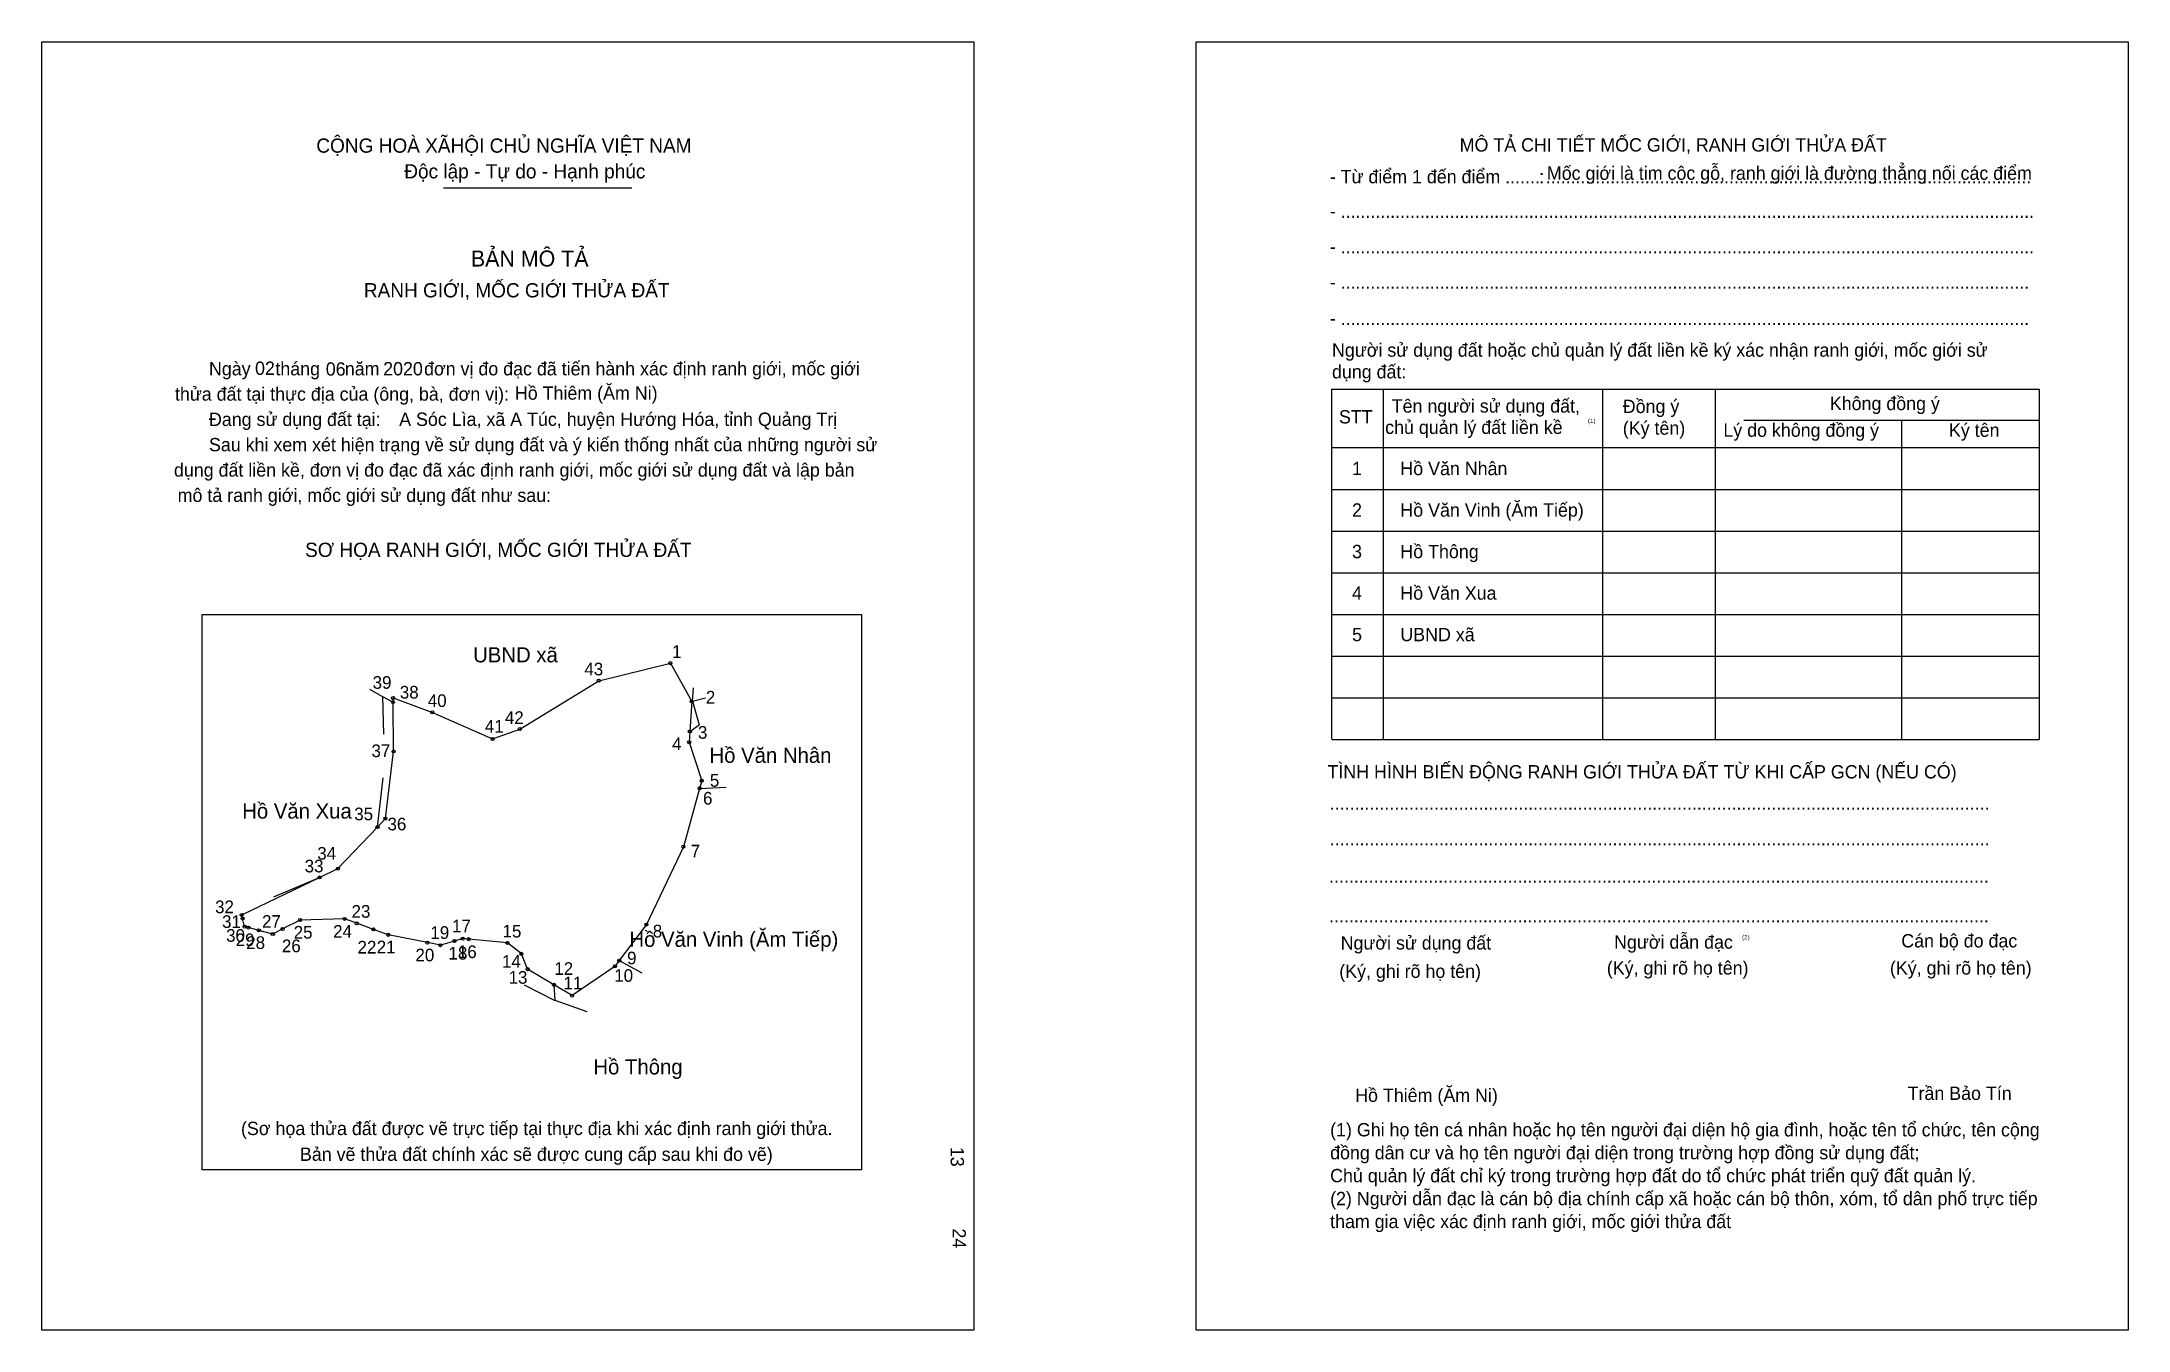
# Model space of a CAD drawing. Extents: x 551238 to 551957, y 1821068 to 1821513.
import ezdxf

# ---------------------------------------------------------------- set-up
doc = ezdxf.new("R2010")
doc.units = 0
for name, color, linetype in [('bmtKhungInTrang1', 7, 'Continuous'), ('bmtKhungInTrang2', 7, 'Continuous'), ('bmtNoiDung', 7, 'Continuous'), ('bmtTemplate', 7, 'Continuous'), ('CanhThua', 7, 'Continuous'), ('MocDinhThua', 7, 'Continuous'), ('RauThua', 7, 'Continuous'), ('SoHieuDinhThua', 7, 'Continuous'), ('TenChuLanCan', 7, 'Continuous')]:
    doc.layers.add(name, color=color, linetype=linetype)

msp = doc.modelspace()

# ---------------------------------------------------------------- linework, layer by layer
at = {"layer": 'bmtKhungInTrang1'}
msp.add_lwpolyline([(551237.58, 1821512.6), (551558.91, 1821512.6), (551558.91, 1821068.16), (551237.58, 1821068.16)], close=True, dxfattribs=at)
at = {"layer": 'bmtKhungInTrang2'}
msp.add_lwpolyline([(551635.54, 1821512.6), (551956.87, 1821512.6), (551956.87, 1821068.16), (551635.54, 1821068.16)], close=True, dxfattribs=at)
at = {"layer": 'bmtTemplate'}
for p, q in [((551376.05, 1821462.23), (551441.03, 1821462.23)), ((551700, 1821392.73), (551700, 1821271.9)), ((551775.59, 1821392.73), (551775.59, 1821271.9)), ((551814.48, 1821392.87), (551814.48, 1821271.9)), ((551926.1, 1821392.73), (551926.1, 1821271.9)), ((551824.34, 1821382.08), (551926.1, 1821382.08)), ((551682.38, 1821372.59), (551926.1, 1821372.59)), ((551682.38, 1821358.21), (551926.1, 1821358.21)), ((551682.38, 1821343.82), (551926.1, 1821343.82)), ((551682.38, 1821329.44), (551926.1, 1821329.44)), ((551682.38, 1821315.05), (551926.1, 1821315.05)), ((551682.38, 1821300.67), (551926.1, 1821300.67)), ((551682.38, 1821286.29), (551926.1, 1821286.29)), ((551682.38, 1821271.9), (551926.1, 1821271.9))]:
    msp.add_line(p, q, dxfattribs=at)
for points in [[(551682.22, 1821392.73), (551926.1, 1821392.73)], [(551682.22, 1821392.73), (551682.22, 1821271.9)], [(551878.67, 1821381.94), (551878.67, 1821271.9)]]:
    msp.add_lwpolyline(points, dxfattribs=at)
msp.add_lwpolyline([(551292.87, 1821123.52), (551292.87, 1821315.04), (551520.23, 1821315.04), (551520.23, 1821123.52)], close=True, dxfattribs=at)
at = {"layer": 'CanhThua'}
for p, q in [((551429.58, 1821292.2), (551454.29, 1821298.26)), ((551454.29, 1821298.26), (551461.67, 1821285.06)), ((551402.38, 1821275.55), (551429.58, 1821292.2)), ((551358.71, 1821284.8), (551358.7, 1821286.25)), ((551358.7, 1821286.25), (551372.28, 1821281.28)), ((551358.87, 1821267.8), (551358.71, 1821284.8)), ((551372.28, 1821281.28), (551393.03, 1821272.12)), ((551461.67, 1821285.06), (551461, 1821274.66)), ((551393.03, 1821272.12), (551402.38, 1821275.55)), ((551461, 1821274.66), (551460.77, 1821270.99)), ((551356.08, 1821244.63), (551358.87, 1821267.8)), ((551460.77, 1821270.99), (551465.11, 1821257.72)), ((551464.38, 1821255.08), (551458.77, 1821234.96)), ((551465.11, 1821257.72), (551464.38, 1821255.08)), ((551339.67, 1821227.38), (551353.33, 1821241.74)), ((551353.33, 1821241.74), (551356.08, 1821244.63)), ((551458.77, 1821234.96), (551446.05, 1821208.11)), ((551306.51, 1821211.43), (551333.37, 1821224.35)), ((551333.37, 1821224.35), (551339.67, 1821227.38)), ((551306.82, 1821210.19), (551306.51, 1821211.43)), ((551307.51, 1821207.4), (551306.82, 1821210.19)), ((551326.62, 1821209.66), (551320.63, 1821206.57)), ((551341.98, 1821210.06), (551326.62, 1821209.66)), ((551346.16, 1821208.54), (551341.98, 1821210.06)), ((551308.81, 1821207.06), (551307.51, 1821207.4)), ((551312.46, 1821206.09), (551308.81, 1821207.06)), ((551317.25, 1821204.83), (551312.46, 1821206.09)), ((551320.63, 1821206.57), (551317.25, 1821204.83)), ((551351.92, 1821206.44), (551346.16, 1821208.54)), ((551357.06, 1821204.56), (551351.92, 1821206.44)), ((551370.52, 1821201.88), (551357.06, 1821204.56)), ((551375.03, 1821200.98), (551370.52, 1821201.88)), ((551379.84, 1821202.41), (551375.03, 1821200.98)), ((551382.7, 1821203.26), (551379.84, 1821202.41)), ((551384.71, 1821203.06), (551382.7, 1821203.26)), ((551398.1, 1821201.77), (551384.71, 1821203.06)), ((551446.05, 1821208.11), (551436.67, 1821195.66)), ((551402.96, 1821198), (551398.1, 1821201.77)), ((551405.09, 1821192.71), (551402.96, 1821198)), ((551436.67, 1821195.66), (551435.18, 1821193.68)), ((551414.16, 1821187.31), (551405.09, 1821192.71)), ((551435.18, 1821193.68), (551420.42, 1821183.58)), ((551420.42, 1821183.58), (551414.16, 1821187.31))]:
    msp.add_line(p, q, dxfattribs=at)
at = {"layer": 'MocDinhThua'}
for centre in [(551454.29, 1821298.26), (551429.58, 1821292.2), (551358.7, 1821286.25), (551358.71, 1821284.8), (551372.28, 1821281.28), (551461.67, 1821285.06), (551402.38, 1821275.55), (551461, 1821274.66), (551358.87, 1821267.8), (551393.03, 1821272.12), (551460.77, 1821270.99), (551464.38, 1821255.08), (551465.11, 1821257.72), (551356.08, 1821244.63), (551353.33, 1821241.74), (551458.77, 1821234.96), (551333.37, 1821224.35), (551339.67, 1821227.38), (551306.51, 1821211.43), (551306.82, 1821210.19), (551326.62, 1821209.66), (551341.98, 1821210.06), (551346.16, 1821208.54), (551307.51, 1821207.4), (551308.81, 1821207.06), (551312.46, 1821206.09), (551317.25, 1821204.83), (551320.63, 1821206.57), (551351.92, 1821206.44), (551357.06, 1821204.56), (551370.52, 1821201.88), (551379.84, 1821202.41), (551382.7, 1821203.26), (551384.71, 1821203.06), (551398.1, 1821201.77), (551446.05, 1821208.11), (551375.03, 1821200.98), (551402.96, 1821198), (551436.67, 1821195.66), (551405.09, 1821192.71), (551414.16, 1821187.31), (551435.18, 1821193.68), (551420.42, 1821183.58)]:
    msp.add_circle(centre, 0.524, dxfattribs=at)
at = {"layer": 'RauThua'}
for p, q in [((551350.54, 1821289.33), (551355, 1821286.73)), ((551461.87, 1821285.15), (551462.24, 1821289.8)), ((551355, 1821286.73), (551358.71, 1821284.8)), ((551355, 1821286.73), (551355.36, 1821273.79)), ((551355, 1821286.73), (551358.71, 1821284.8)), ((551461.87, 1821285.15), (551466.41, 1821286.26)), ((551461.87, 1821285.15), (551464.2, 1821276.96)), ((551461.87, 1821285.15), (551464.2, 1821276.96)), ((551461, 1821274.66), (551464.2, 1821276.96)), ((551461, 1821274.66), (551464.2, 1821276.96)), ((551353.33, 1821241.74), (551355.27, 1821258.75)), ((551464.38, 1821255.08), (551473.55, 1821255.53)), ((551317.86, 1821217.74), (551331.14, 1821223.46)), ((551331.14, 1821223.46), (551333.37, 1821224.35)), ((551317.61, 1821217.65), (551317.86, 1821217.74)), ((551436.67, 1821195.66), (551444.4, 1821191.42)), ((551403.95, 1821187.32), (551414.23, 1821182.04)), ((551414.16, 1821187.31), (551414.44, 1821181.97)), ((551414.16, 1821187.31), (551414.44, 1821181.97)), ((551414.23, 1821182.04), (551414.44, 1821181.97)), ((551414.44, 1821181.97), (551425.54, 1821178.06))]:
    msp.add_line(p, q, dxfattribs=at)

# ---------------------------------------------------------------- texts
at = {"layer": 'bmtNoiDung'}
for s, height, p in [('02', 4.598, (551311.12, 1821397.68)), ('06', 4.598, (551335.5, 1821397.42)), ('2020', 4.598, (551355.28, 1821397.52)), ('Hồ Thiêm (Ăm Ni)', 4.5976, (551400.7, 1821389.13)), ('A Sóc Lìa, xã A Túc, huyện Hướng Hóa, tỉnh Quảng Trị', 4.5976, (551360.81, 1821380.09)), ('1', 4.6, (551689.29, 1821363.1)), ('Hồ Văn Nhân ', 4.5976, (551705.94, 1821363.1)), ('2', 4.6, (551689.29, 1821348.78)), ('Hồ Văn Vinh (Ăm Tiếp) ', 4.5976, (551705.94, 1821348.78)), ('3', 4.6, (551689.29, 1821334.47)), ('Hồ Thông ', 4.598, (551705.94, 1821334.47)), ('4', 4.6, (551689.29, 1821320.15)), ('Hồ Văn Xua ', 4.5976, (551705.94, 1821320.15)), ('5', 4.6, (551689.29, 1821305.83)), ('UBND xã ', 4.598, (551705.94, 1821305.83)), ('Hồ Thiêm (Ăm Ni)', 4.5976, (551690.36, 1821146.93))]:
    msp.add_text(s, height=height, dxfattribs=at).set_placement(p)
for s, p in [('13', (551550.91, 1821131.43)), ('24', (551551.56, 1821103.29))]:
    msp.add_text(s, height=4.598, rotation=270, dxfattribs=at).set_placement(p)
at = {"layer": 'bmtTemplate'}
for s, height, p in [('CỘNG HOÀ XÃHỘI CHỦ NGHĨA VIỆT NAM', 4.9041, (551332.24, 1821474.32)), ('MÔ TẢ CHI TIẾT MỐC GIỚI, RANH GIỚI THỬA ĐẤT', 4.5959, (551726.39, 1821474.72)), ('Độc lập - Tự do - Hạnh phúc', 4.9041, (551362.56, 1821465.45)), ('- Từ điểm 1 đến điểm .......', 4.5959, (551681.6, 1821463.76)), ('Mốc giới là tim cộc gỗ, ranh giới là đường thẳng nối các điểm', 4.5959, (551756.45, 1821464.97)), (':', 4.6, (551753.8, 1821463.76)), ('..................................................................................................', 4.5959, (551756.07, 1821463.76)), ('- ............................................................................................................................................', 4.59587, (551681.6, 1821451.85)), ('BẢN MÔ TẢ', 5.517, (551385.52, 1821435.06)), ('- ............................................................................................................................................', 4.59587, (551681.6, 1821439.62)), ('RANH GIỚI, MỐC GIỚI THỬA ĐẤT', 4.9041, (551348.63, 1821424.42)), ('- ...........................................................................................................................................', 4.59587, (551681.6, 1821427.39)), ('- ...........................................................................................................................................', 4.59587, (551681.6, 1821414.88)), ('Người sử dụng đất hoặc chủ quản lý đất liền kề ký xác nhận ranh giới, mốc giới sử', 4.5959, (551682.38, 1821403.95)), ('Ngày     tháng     năm         đơn vị đo đạc đã tiến hành xác định ranh giới, mốc giới ', 4.5976, (551295.24, 1821397.52)), ('dụng đất:', 4.596, (551682.38, 1821396.47)), ('thửa đất tại thực địa của (ông, bà, đơn vị):', 4.5976, (551283.52, 1821388.79)), ('Tên người sử dụng đất,', 4.5959, (551702.97, 1821384.67)), ('Đồng ý', 4.596, (551782.62, 1821384.53)), ('Không đồng ý', 4.5959, (551853.99, 1821385.54)), ('Đang sử dụng đất tại:', 4.5976, (551295.24, 1821380.06)), ('STT', 4.596, (551684.78, 1821380.93)), ('chủ quản lý đất liền kề', 4.5959, (551700.71, 1821377.32)), ('(1)', 1.533, (551770.61, 1821381.1)), ('(Ký tên)', 4.596, (551782.62, 1821377.05)), ('Sau khi xem xét hiện trạng về sử dụng đất và ý kiến thống nhất của những người sử ', 4.5976, (551295.24, 1821371.33)), ('Lý do không đồng ý', 4.5959, (551817.29, 1821376.33)), ('Ký tên', 4.596, (551895.06, 1821376.33)), ('dụng đất liền kề, đơn vị đo đạc đã xác định ranh giới, mốc giới sử dụng đất và lập bản', 4.5976, (551283.17, 1821362.6)), ('mô tả ranh giới, mốc giới sử dụng đất như sau:', 4.5976, (551284.44, 1821353.87)), ('SƠ HỌA RANH GIỚI, MỐC GIỚI THỬA ĐẤT', 4.9041, (551328.37, 1821334.9)), ('TÌNH HÌNH BIẾN ĐỘNG RANH GIỚI THỬA ĐẤT TỪ KHI CẤP GCN (NẾU CÓ)', 4.5959, (551680.82, 1821258.49)), ('.....................................................................................................................................', 4.60277, (551681.6, 1821247.68)), ('.....................................................................................................................................', 4.60277, (551681.6, 1821235.45)), ('.....................................................................................................................................', 4.60277, (551681.36, 1821222.5)), ('.....................................................................................................................................', 4.60277, (551681.36, 1821208.84)), ('Người sử dụng đất', 4.5959, (551685.35, 1821199.49)), ('Người dẫn đạc', 4.5959, (551779.61, 1821199.78)), ('(2)', 1.533, (551823.75, 1821202.95)), ('Cán bộ đo đạc', 4.5959, (551878.62, 1821200.21)), ('(Ký, ghi rõ họ tên)', 4.5959, (551684.88, 1821189.71)), ('(Ký, ghi rõ họ tên)', 4.5959, (551777.11, 1821190.86)), ('(Ký, ghi rõ họ tên)', 4.5959, (551874.71, 1821190.86)), ('Trần Bảo Tín', 4.5959, (551880.81, 1821147.61)), ('(Sơ họa thửa đất được vẽ trực tiếp tại thực địa khi xác định ranh giới thửa.', 4.5976, (551306.28, 1821135.49)), ('(1) Ghi họ tên cá nhân hoặc họ tên người đại diện hộ gia đình, hoặc tên tổ chức, tên cộng', 4.5959, (551681.73, 1821135.04)), ('Bản vẽ thửa đất chính xác sẽ được cung cấp sau khi đo vẽ)', 4.5976, (551326.6, 1821126.6)), ('đồng dân cư và họ tên người đại diện trong trường hợp đồng sử dụng đất;', 4.5959, (551681.73, 1821127.13)), ('Chủ quản lý đất chỉ ký trong trường hợp đất do tổ chức phát triển quỹ đất quản lý.', 4.5959, (551681.73, 1821119.22)), ('(2) Người dẫn đạc là cán bộ địa chính cấp xã hoặc cán bộ thôn, xóm, tổ dân phố trực tiếp', 4.5959, (551681.73, 1821111.31)), ('tham gia việc xác định ranh giới, mốc giới thửa đất', 4.5959, (551681.73, 1821103.4))]:
    msp.add_text(s, height=height, dxfattribs=at).set_placement(p)
at = {"layer": 'SoHieuDinhThua'}
for s, height, p in [('1', 4.36, (551454.89, 1821300.08)), ('43', 4.364, (551424.65, 1821294.05)), ('39', 4.364, (551351.66, 1821289.42)), ('38', 4.364, (551361.03, 1821286.05)), ('2', 4.36, (551466.52, 1821284.33)), ('40', 4.364, (551370.67, 1821283.14)), ('42', 4.364, (551397.25, 1821277.3)), ('41', 4.364, (551390.34, 1821274.3)), ('3', 4.36, (551463.8, 1821272.2)), ('37', 4.364, (551351.26, 1821265.86)), ('4', 4.36, (551454.89, 1821268.26)), ('5', 4.36, (551467.9, 1821255.63)), ('6', 4.36, (551465.55, 1821249.49)), ('35', 4.364, (551345.32, 1821244.07)), ('36', 4.364, (551356.78, 1821240.59)), ('34', 4.364, (551332.57, 1821230.49)), ('7', 4.36, (551461.3, 1821231.25)), ('33', 4.364, (551328.23, 1821226.1)), ('32', 4.364, (551297.35, 1821212.03)), ('31', 4.364, (551299.75, 1821206.95)), ('27', 4.364, (551313.52, 1821206.99)), ('23', 4.364, (551344.4, 1821210.46)), ('17', 4.364, (551379.03, 1821205.42)), ('30', 4.364, (551301.16, 1821202.16)), ('29', 4.364, (551304.44, 1821200.66)), ('28', 4.364, (551308.09, 1821199.69)), ('26', 4.364, (551320.38, 1821198.57)), ('25', 4.364, (551324.44, 1821203.25)), ('24', 4.364, (551338.04, 1821203.57)), ('22', 4.364, (551346.45, 1821198.11)), ('21', 4.364, (551353.06, 1821198.18)), ('19', 4.364, (551371.57, 1821203.16)), ('15', 4.364, (551396.44, 1821203.64)), ('8', 4.36, (551448.23, 1821203.67)), ('20', 4.364, (551366.42, 1821195.42)), ('18', 4.364, (551377.82, 1821196.04)), ('16', 4.364, (551381.04, 1821196.54)), ('14', 4.364, (551396.23, 1821193.19)), ('12', 4.364, (551414.28, 1821190.75)), ('9', 4.36, (551439.37, 1821194.39)), ('13', 4.364, (551398.52, 1821187.69)), ('11', 4.364, (551417.45, 1821185.76)), ('10', 4.364, (551434.95, 1821188.35))]:
    msp.add_text(s, height=height, dxfattribs=at).set_placement(p)
at = {"layer": 'TenChuLanCan'}
for s, height, p in [('UBND xã', 5.237, (551386.31, 1821298.53)), ('Hồ Văn Nhân', 5.2369, (551467.78, 1821263.88)), ('Hồ Văn Xua', 5.237, (551306.7, 1821244.65)), ('Hồ Văn Vinh (Ăm Tiếp)', 5.2369, (551440.18, 1821200.42)), ('Hồ Thông', 5.237, (551427.76, 1821156.42))]:
    msp.add_text(s, height=height, dxfattribs=at).set_placement(p)

doc.saveas('drawing.dxf')
